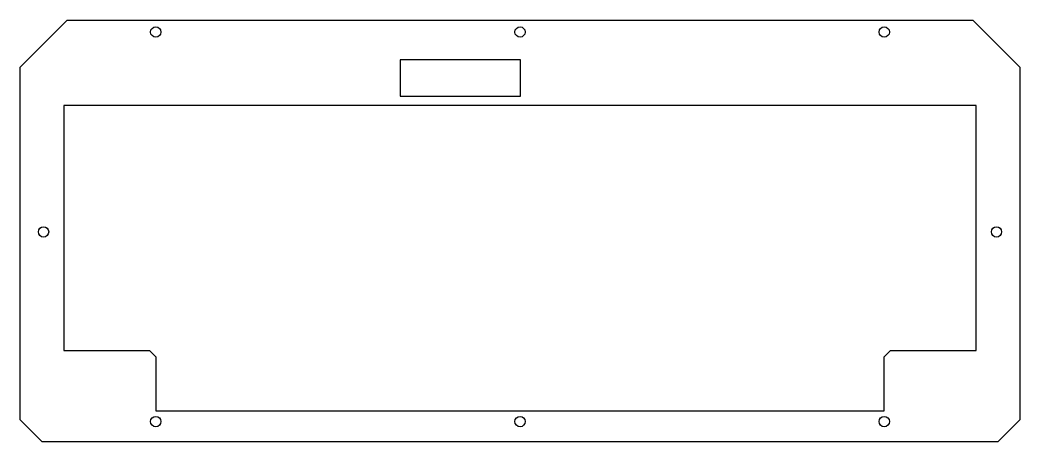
# Model space of a CAD drawing. Header units: millimetres. Extents: x 29 to 345, y -181 to -48.
import ezdxf

# ---------------------------------------------------------------- set-up
doc = ezdxf.new("R2010")
doc.units = ezdxf.units.MM
doc.layers.get('0').update_dxf_attribs({"linetype": 'CONTINUOUS'})

msp = doc.modelspace()

# ---------------------------------------------------------------- linework, layer by layer
for points in [[(29.45, -63.15), (44.3, -48.31), (330.35, -48.31), (345.2, -63.15), (345.2, -174.49), (338.24, -181.45), (36.41, -181.45), (29.45, -174.49)], [(149.45, -72.38), (187.45, -72.38), (187.45, -60.88), (149.45, -60.88)], [(331.35, -75.23), (43.3, -75.23), (43.3, -152.6), (70.3, -152.6), (72.3, -154.6), (72.3, -171.6), (302.35, -171.6), (302.35, -154.6), (304.35, -152.6), (331.35, -152.6)]]:
    msp.add_lwpolyline(points, close=True)
for centre in [(72.3, -52.09), (187.33, -52.09), (302.35, -52.09), (36.88, -115.17), (337.78, -115.17), (72.3, -175.02), (187.33, -175.02), (302.35, -175.02)]:
    msp.add_circle(centre, 1.63)

doc.saveas('drawing.dxf')
